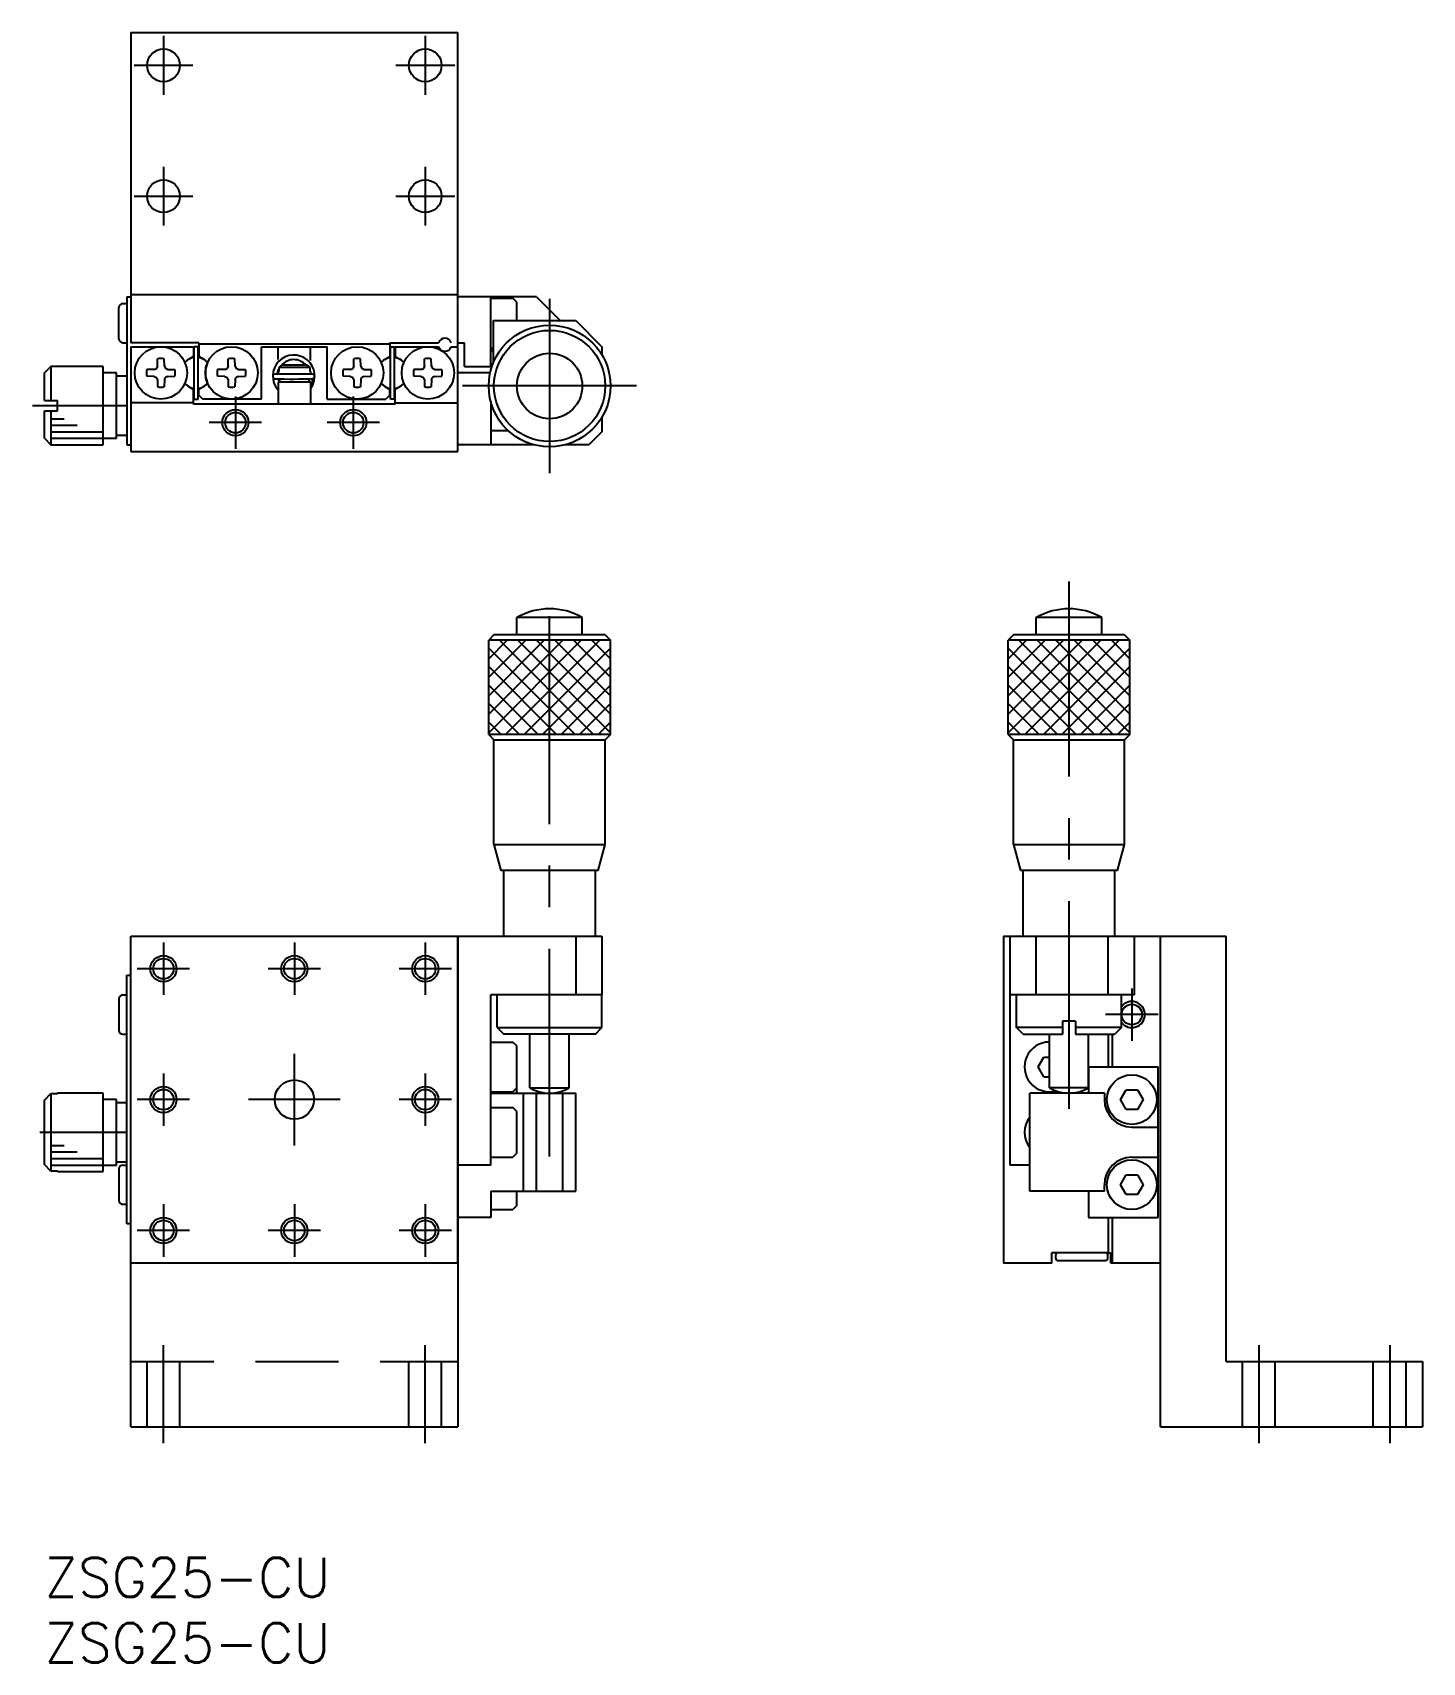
# Model space of a CAD drawing. Extents: x -1 to 105, y -8 to 117.
import ezdxf

# ---------------------------------------------------------------- set-up
doc = ezdxf.new("R2010")
doc.units = 0
doc.header["$LTSCALE"] = 0.5
doc.linetypes.add('CENTER', pattern=[50.8, 31.75, -6.35, 6.35, -6.35])
doc.linetypes.add('DASHED', pattern=[19.05, 12.7, -6.35])
for name, color, linetype in [('MSM_CENTER', 1, 'CENTER'), ('MSM_CONTINUOUS', 7, 'CONTINUOUS'), ('MSM_DASHED', 4, 'DASHED'), ('MSM_NARROW', 5, 'CONTINUOUS'), ('MSM_PART_NUMBER', 7, 'CONTINUOUS')]:
    doc.layers.add(name, color=color, linetype=linetype)
doc.styles.get("Standard").update_dxf_attribs({"font": 'txt.shx', "height": 3, "bigfont": 'bigfont.shx'})

# ---------------------------------------------------------------- blocks, each defined once
blk = doc.blocks.new('*U6')
at = {"layer": 'MSM_PART_NUMBER'}
blk.add_text('ZSG25-CU', height=3, dxfattribs=at).set_placement((0, -3))
blk = doc.blocks.new('*U7')
at = {"layer": 'MSM_PART_NUMBER'}
blk.add_text('ZSG25-CU', height=3, dxfattribs=at).set_placement((0, -8))

msp = doc.modelspace()

# ---------------------------------------------------------------- linework, layer by layer
at = {"layer": 'MSM_CENTER'}
for p, q in [((9.100004, 116.275065), (9.100004, 111.775063)), ((29.100004, 116.275065), (29.100004, 111.775063)), ((6.850003, 114.025064), (11.350005, 114.025064)), ((26.850003, 114.025064), (31.350005, 114.025064)), ((9.100004, 106.275066), (9.100004, 101.775064)), ((29.100004, 106.275066), (29.100004, 101.775064)), ((6.850003, 104.025065), (11.350005, 104.025065)), ((26.850003, 104.025065), (31.350005, 104.025065)), ((38.600006, 96.175069), (38.600006, 82.875061)), ((14.600001, 88.725064), (14.600001, 84.725064)), ((23.600001, 88.725064), (23.600001, 84.725064)), ((45.25001, 89.525065), (31.950002, 89.525065)), ((-0.9, 88.025064), (6.3, 88.025064)), ((16.600001, 86.725064), (12.600001, 86.725064)), ((25.600001, 86.725064), (21.600001, 86.725064)), ((38.600001, 30.656902), (38.600001, 74.593001)), ((78.282196, 34.291002), (78.282196, 74.593001)), ((9.100001, 47.000002), (9.100001, 43.000002)), ((19.100001, 47.000002), (19.100001, 43.000002)), ((29.100001, 47.000002), (29.100001, 43.000002)), ((11.100001, 45.000002), (7.100001, 45.000002)), ((21.100001, 45.000002), (17.100001, 45.000002)), ((31.100001, 45.000002), (27.100001, 45.000002)), ((83.082195, 43.500001), (83.082195, 39.500001)), ((85.082195, 41.500001), (81.082195, 41.500001)), ((19.100001, 31.500002), (19.100001, 38.500002)), ((9.100001, 37.000002), (9.100001, 33.000002)), ((29.100001, 37.000002), (29.100001, 33.000002)), ((11.100001, 35.000002), (7.100001, 35.000002)), ((22.600001, 35.000002), (15.600001, 35.000002)), ((31.100001, 35.000002), (27.100001, 35.000002)), ((-0.35, 32.500003), (6.3, 32.500003)), ((9.100001, 27.000001), (9.100001, 23.000001)), ((19.100001, 27.000001), (19.100001, 23.000001)), ((29.100001, 27.000001), (29.100001, 23.000001)), ((11.100001, 25.000001), (7.100001, 25.000001)), ((21.100001, 25.000001), (17.100001, 25.000001)), ((31.100001, 25.000001), (27.100001, 25.000001)), ((9.100003, 8.75), (9.100003, 16.25)), ((29.100003, 8.75), (29.100003, 16.25)), ((92.782195, 16.25), (92.782195, 8.75)), ((102.782195, 16.25), (102.782195, 8.75))]:
    msp.add_line(p, q, dxfattribs=at)
at = {"layer": 'MSM_CONTINUOUS'}
for p, q in [((6.600001, 116.525063), (31.600002, 116.525063)), ((6.600001, 116.525063), (6.600001, 92.825064)), ((31.600002, 96.525064), (31.600002, 116.525063)), ((6.3, 96.325064), (6.3, 85.025064)), ((6.3, 96.325064), (6.600001, 96.325064)), ((6.600001, 96.525064), (31.600002, 96.525064)), ((31.600001, 84.525064), (31.600001, 96.525064)), ((37.600006, 96.325065), (31.600001, 96.325065)), ((34.100001, 91.025065), (34.100001, 96.325065)), ((34.100001, 96.225065), (35.8, 96.225065)), ((36.100001, 95.925064), (35.8, 96.225065)), ((36.100001, 94.525065), (36.100001, 95.925064)), ((37.600006, 96.325065), (39.400006, 94.525065)), ((5.7, 93.125064), (5.7, 95.525064)), ((6, 95.825064), (6.3, 95.825064)), ((34.300006, 94.525065), (40.600007, 94.525065)), ((34.300006, 94.525065), (34.300006, 91.294962)), ((40.600007, 94.525065), (42.600007, 92.525065)), ((6, 92.825064), (6.3, 92.825064)), ((11.799998, 92.825064), (6.600001, 92.825064)), ((6.600001, 92.525062), (6.600001, 84.525064)), ((6.600001, 92.525062), (11.399999, 92.525062)), ((11.399999, 92.525062), (11.399999, 91.78898)), ((11.449998, 88.525064), (11.449998, 92.525064)), ((11.749998, 92.525064), (11.449998, 92.525064)), ((11.749998, 88.525064), (11.749998, 92.525064)), ((11.799998, 92.825064), (11.799998, 91.791408)), ((26.400002, 92.725064), (11.799998, 92.725064)), ((16.600001, 92.525064), (21.600001, 92.525064)), ((16.600001, 88.525064), (16.600001, 92.525062)), ((17.830001, 92.525064), (17.830001, 91.539851)), ((20.330001, 91.470831), (20.330001, 92.525064)), ((21.600001, 88.525064), (21.600001, 92.525062)), ((26.400002, 92.825064), (30.123032, 92.825064)), ((26.400002, 92.825064), (26.400002, 91.791408)), ((26.450001, 92.525064), (26.750001, 92.525064)), ((26.450001, 88.525064), (26.450001, 92.525064)), ((26.750001, 88.525064), (26.750001, 92.525064)), ((26.800001, 92.525062), (30.123032, 92.525062)), ((26.800001, 92.525062), (26.800001, 91.78898)), ((31.07697, 92.525062), (31.600001, 92.525062)), ((31.600001, 92.825065), (32.100001, 92.825065)), ((32.100001, 91.025065), (32.100001, 92.825065)), ((34.100001, 92.425064), (34.300006, 92.425064)), ((34.100001, 92.225065), (34.300006, 92.225065)), ((42.600007, 92.525065), (42.600007, 91.896252)), ((0.5, 91.025064), (0, 90.525064)), ((0.5, 91.025064), (0.5, 88.425064)), ((4.5, 91.025064), (0.5, 91.025064)), ((4.5, 85.025064), (4.5, 91.025064)), ((8.630091, 91.026322), (8.558819, 90.866243)), ((8.630091, 91.026322), (8.639998, 91.593895)), ((9.169905, 91.026322), (9.159998, 91.593895)), ((9.169905, 91.026322), (9.241177, 90.866243)), ((11.399999, 91.78898), (11.002691, 91.559592)), ((12.197305, 91.559592), (11.799998, 91.78898)), ((14.030094, 91.026322), (13.958822, 90.866243)), ((14.030094, 91.026322), (14.040001, 91.593895)), ((14.569908, 91.026322), (14.560001, 91.593895)), ((14.569908, 91.026322), (14.64118, 90.866243)), ((18.110052, 91.125064), (17.900001, 90.925064)), ((20.300001, 90.925064), (17.900001, 90.925064)), ((17.900001, 90.925064), (17.900001, 90.625064)), ((20.089951, 91.125064), (18.110052, 91.125064)), ((20.300001, 90.925064), (20.089951, 91.125064)), ((20.300001, 90.625064), (20.300001, 90.925064)), ((23.630094, 91.026322), (23.558822, 90.866243)), ((23.630094, 91.026322), (23.640001, 91.593895)), ((24.169908, 91.026322), (24.160001, 91.593895)), ((24.169908, 91.026322), (24.24118, 90.866243)), ((26.002697, 91.559592), (26.400005, 91.78898)), ((26.800004, 91.78898), (27.197311, 91.559592)), ((29.030094, 91.026322), (28.958822, 90.866243)), ((29.030094, 91.026322), (29.040001, 91.593895)), ((29.569908, 91.026322), (29.560001, 91.593895)), ((29.569908, 91.026322), (29.64118, 90.866243)), ((32.100001, 91.025065), (34.198582, 91.025065)), ((0, 88.425064), (0, 90.525064)), ((5.5, 90.525064), (4.5, 90.525064)), ((5.5, 85.525064), (5.5, 90.525064)), ((6.3, 90.275064), (5.5, 90.275064)), ((8.39874, 90.794971), (7.831167, 90.785064)), ((8.39874, 90.255157), (7.831167, 90.265064)), ((8.39874, 90.794971), (8.558819, 90.866243)), ((8.39874, 90.255157), (8.558819, 90.183885)), ((8.630091, 90.023805), (8.558819, 90.183885)), ((8.630091, 90.023805), (8.639998, 89.456233)), ((9.169905, 90.023805), (9.159998, 89.456233)), ((9.169905, 90.023805), (9.241177, 90.183885)), ((9.401257, 90.794971), (9.241177, 90.866243)), ((9.401257, 90.255157), (9.241177, 90.183885)), ((9.401257, 90.794971), (9.968829, 90.785064)), ((9.401257, 90.255157), (9.968829, 90.265064)), ((13.798743, 90.794971), (13.23117, 90.785064)), ((13.798743, 90.255157), (13.23117, 90.265064)), ((13.798743, 90.794971), (13.958822, 90.866243)), ((13.798743, 90.255157), (13.958822, 90.183885)), ((14.030094, 90.023805), (13.958822, 90.183885)), ((14.030094, 90.023805), (14.040001, 89.456233)), ((14.569908, 90.023805), (14.560001, 89.456233)), ((14.569908, 90.023805), (14.64118, 90.183885)), ((14.80126, 90.794971), (14.64118, 90.866243)), ((14.80126, 90.255157), (14.64118, 90.183885)), ((14.80126, 90.794971), (15.368832, 90.785064)), ((14.80126, 90.255157), (15.368832, 90.265064)), ((17.466497, 90.329237), (17.45363, 90.224431)), ((17.45363, 90.224431), (17.503334, 90.131102)), ((17.536734, 90.407519), (17.466497, 90.329237)), ((17.503334, 90.131102), (17.594924, 90.083056)), ((17.63589, 90.43546), (17.536734, 90.407519)), ((17.739569, 90.441329), (17.63589, 90.43546)), ((20.440512, 90.426683), (17.660857, 90.426683)), ((17.849838, 90.444899), (17.739569, 90.441329)), ((17.809861, 90.443764), (17.846039, 90.62343)), ((17.849872, 90.561357), (17.82618, 90.541622)), ((17.846039, 90.62343), (17.899767, 90.777418)), ((17.850001, 90.625064), (17.850001, 90.425064)), ((17.900001, 90.625064), (17.850001, 90.625064)), ((20.350001, 90.425064), (17.850001, 90.425064)), ((17.850001, 90.425064), (17.85713, 90.417935)), ((18.088031, 90.063094), (17.850001, 89.825064)), ((17.850001, 89.825064), (17.850001, 88.125064)), ((20.350001, 89.825064), (17.850001, 89.825064)), ((17.887222, 90.70479), (17.873863, 90.710956)), ((17.945299, 89.920484), (17.879587, 90.067121)), ((17.900001, 90.697164), (17.887222, 90.70479)), ((17.899731, 90.747735), (17.887446, 90.74744)), ((17.893286, 90.761779), (17.900001, 90.755064)), ((17.960846, 89.935917), (17.946923, 90.065685)), ((20.350001, 89.825064), (20.110273, 90.064792)), ((20.350001, 90.625064), (20.300001, 90.625064)), ((20.346163, 90.421225), (20.350001, 90.425064)), ((20.350001, 90.425064), (20.350001, 90.625064)), ((20.350001, 88.125064), (20.350001, 89.825064)), ((20.430249, 90.438029), (20.350236, 90.441776)), ((20.553446, 90.413653), (20.430249, 90.438029)), ((20.445333, 90.062502), (20.4392, 90.075546)), ((20.458463, 90.031778), (20.445333, 90.062502)), ((20.470042, 90.000446), (20.458463, 90.031778)), ((20.480044, 89.968582), (20.470042, 90.000446)), ((20.488443, 89.936265), (20.480044, 89.968582)), ((20.49522, 89.903575), (20.488443, 89.936265)), ((20.489872, 89.638343), (20.496336, 89.671096)), ((20.500357, 89.870591), (20.49522, 89.903575)), ((20.496336, 89.671096), (20.501156, 89.704126)), ((20.503843, 89.837396), (20.500357, 89.870591)), ((20.501156, 89.704126), (20.504323, 89.737353)), ((20.505668, 89.804069), (20.503843, 89.837396)), ((20.504323, 89.737353), (20.505828, 89.770694)), ((20.505828, 89.770694), (20.505668, 89.804069)), ((20.530553, 90.089625), (20.613563, 90.148504)), ((20.626999, 90.344486), (20.553446, 90.413653)), ((20.613563, 90.148504), (20.650331, 90.24531)), ((20.650331, 90.24531), (20.626999, 90.344486)), ((23.398743, 90.794971), (22.83117, 90.785064)), ((23.398743, 90.255157), (22.83117, 90.265064)), ((23.398743, 90.794971), (23.558822, 90.866243)), ((23.398743, 90.255157), (23.558822, 90.183885)), ((23.630094, 90.023805), (23.558822, 90.183885)), ((23.630094, 90.023805), (23.640001, 89.456233)), ((24.169908, 90.023805), (24.160001, 89.456233)), ((24.169908, 90.023805), (24.24118, 90.183885)), ((24.40126, 90.794971), (24.24118, 90.866243)), ((24.40126, 90.255157), (24.24118, 90.183885)), ((24.40126, 90.794971), (24.968832, 90.785064)), ((24.40126, 90.255157), (24.968832, 90.265064)), ((28.798743, 90.794971), (28.23117, 90.785064)), ((28.798743, 90.255157), (28.23117, 90.265064)), ((28.798743, 90.794971), (28.958822, 90.866243)), ((28.798743, 90.255157), (28.958822, 90.183885)), ((29.030094, 90.023805), (28.958822, 90.183885)), ((29.030094, 90.023805), (29.040001, 89.456233)), ((29.569908, 90.023805), (29.560001, 89.456233)), ((29.569908, 90.023805), (29.64118, 90.183885)), ((29.80126, 90.794971), (29.64118, 90.866243)), ((29.80126, 90.255157), (29.64118, 90.183885)), ((29.80126, 90.794971), (30.368832, 90.785064)), ((29.80126, 90.255157), (30.368832, 90.265064)), ((34.058802, 90.525065), (31.600001, 90.525065)), ((0, 88.425064), (1, 88.425064)), ((1, 87.625064), (1, 88.425064)), ((11.00269, 89.490534), (11.399999, 89.261147)), ((11.399999, 88.125064), (11.399999, 89.261147)), ((11.449998, 88.525064), (11.749998, 88.525064)), ((12.197307, 89.490534), (11.799998, 89.261147)), ((11.799998, 88.825064), (11.799998, 89.261147)), ((11.799998, 88.825064), (12.099998, 88.525064)), ((16.600001, 88.525064), (12.099998, 88.525064)), ((20.356771, 89.43984), (20.350001, 89.443252)), ((20.394939, 89.421279), (20.350043, 89.432586)), ((20.363145, 89.436732), (20.356771, 89.43984)), ((20.3691, 89.433939), (20.363145, 89.436732)), ((20.374612, 89.431472), (20.3691, 89.433939)), ((20.37966, 89.42934), (20.374612, 89.431472)), ((20.384225, 89.427552), (20.37966, 89.42934)), ((20.388289, 89.426113), (20.384225, 89.427552)), ((20.391837, 89.425031), (20.388289, 89.426113)), ((20.394089, 89.424469), (20.391837, 89.425031)), ((20.396055, 89.424099), (20.394089, 89.424469)), ((20.397731, 89.423922), (20.396055, 89.424099)), ((20.399114, 89.423939), (20.397731, 89.423922)), ((20.400201, 89.424149), (20.399114, 89.423939)), ((20.40099, 89.424552), (20.400201, 89.424149)), ((20.401478, 89.425146), (20.40099, 89.424552)), ((20.401389, 89.424987), (20.417746, 89.452108)), ((20.401666, 89.425932), (20.401478, 89.425146)), ((20.417746, 89.452108), (20.4336, 89.481536)), ((20.4336, 89.481536), (20.447964, 89.51171)), ((20.447964, 89.51171), (20.460802, 89.542554)), ((20.460802, 89.542554), (20.472084, 89.573993)), ((20.472084, 89.573993), (20.481782, 89.605949)), ((20.481782, 89.605949), (20.489872, 89.638343)), ((21.600001, 88.525064), (26.100002, 88.525064)), ((26.002696, 89.490534), (26.400005, 89.261147)), ((26.400002, 88.825064), (26.100002, 88.525064)), ((26.400002, 88.825064), (26.400002, 89.261147)), ((26.750001, 88.525064), (26.450001, 88.525064)), ((26.800001, 88.125064), (26.800001, 89.261147)), ((27.197313, 89.490534), (26.800004, 89.261147)), ((0, 85.525064), (0, 87.625064)), ((0, 87.625064), (1, 87.625064)), ((0.5, 87.625064), (0.5, 85.025064)), ((11.399999, 88.225064), (6.600001, 88.225064)), ((26.800001, 88.125064), (11.399999, 88.125064)), ((26.800001, 88.225064), (31.599998, 88.225064)), ((34.100006, 88.353512), (34.100006, 85.025065)), ((34.100006, 86.125064), (35.427857, 86.125064)), ((42.600007, 86.025065), (41.600007, 85.025065)), ((42.600007, 87.153878), (42.600007, 86.025065)), ((0, 85.525064), (0.5, 85.025064)), ((0.5, 85.025064), (4.5, 85.025064)), ((4.5, 85.525064), (5.5, 85.525064)), ((5.5, 85.775064), (6.3, 85.775064)), ((6.3, 85.025064), (6.600001, 85.025064)), ((37.428453, 85.025065), (31.600001, 85.025065)), ((41.600007, 85.025065), (39.77156, 85.025065)), ((6.600001, 84.525064), (31.600001, 84.525064)), ((41.100002, 71.83), (36.100001, 71.83)), ((36.100001, 70.500001), (36.100001, 71.83)), ((41.100002, 70.500001), (41.100002, 71.83)), ((80.782197, 71.83), (75.782196, 71.83)), ((75.782196, 70.500001), (75.782196, 71.83)), ((80.782197, 70.500001), (80.782197, 71.83)), ((34.350001, 70.500001), (33.950001, 70.100002)), ((33.950001, 62.9), (33.950001, 70.100002)), ((43.250002, 70.100002), (33.950001, 70.100002)), ((42.850001, 70.500001), (34.350001, 70.500001)), ((42.850001, 70.500001), (43.250002, 70.100002)), ((43.250002, 62.9), (43.250002, 70.100002)), ((74.032196, 70.500001), (73.632196, 70.100002)), ((82.932197, 70.100002), (73.632196, 70.100002)), ((73.632196, 62.9), (73.632196, 70.100002)), ((82.532196, 70.500001), (74.032196, 70.500001)), ((82.532196, 70.500001), (82.932197, 70.100002)), ((82.932197, 62.9), (82.932197, 70.100002)), ((43.250002, 62.9), (33.950001, 62.9)), ((33.950001, 62.9), (34.350001, 62.500002)), ((34.350001, 54.5), (34.350001, 62.500002)), ((34.350001, 62.500002), (42.850001, 62.500002)), ((43.250002, 62.9), (42.850001, 62.500002)), ((42.850001, 54.5), (42.850001, 62.500002)), ((82.932197, 62.9), (73.632196, 62.9)), ((73.632196, 62.9), (74.032196, 62.500002)), ((74.032196, 62.500002), (82.532196, 62.500002)), ((74.032196, 54.5), (74.032196, 62.500002)), ((82.932197, 62.9), (82.532196, 62.500002)), ((82.532196, 54.5), (82.532196, 62.500002)), ((34.350001, 54.5), (42.850001, 54.5)), ((34.350001, 54.5), (34.886, 52.5)), ((42.314, 52.5), (42.850001, 54.5)), ((74.032196, 54.5), (82.532196, 54.5)), ((74.032196, 54.5), (74.568195, 52.5)), ((81.996195, 52.5), (82.532196, 54.5)), ((42.314, 52.5), (34.886, 52.5)), ((35.100002, 47.500001), (35.100002, 52.5)), ((42.1, 47.500001), (42.1, 52.5)), ((81.996195, 52.5), (74.568195, 52.5)), ((74.782197, 47.500001), (74.782197, 52.5)), ((81.782195, 47.500001), (81.782195, 52.5)), ((6.6, 22.500001), (6.6, 47.500001)), ((6.6, 47.500001), (42.600002, 47.500001)), ((6.600003, 10), (6.600003, 47.500001)), ((31.599999, 47.500001), (31.599999, 10)), ((31.600002, 22.500001), (31.600002, 47.500001)), ((40.600002, 47.500001), (40.600002, 43.000001)), ((42.600002, 47.500001), (42.600002, 43.000001)), ((73.282195, 47.500001), (73.282195, 22.500001)), ((73.282195, 47.500001), (90.282195, 47.500001)), ((73.782196, 30.000001), (73.782196, 47.500001)), ((75.782196, 43.000001), (75.782196, 47.500001)), ((81.282196, 43.000001), (81.282196, 47.500001)), ((83.282196, 43.000001), (83.282196, 47.500001)), ((85.282195, 10), (85.282195, 47.500001)), ((90.282195, 14.999999), (90.282195, 47.500001)), ((6.3, 25.500001), (6.3, 44.500001)), ((6.3, 44.500001), (6.6, 44.500001)), ((5.7, 42.700001), (5.7, 40.300001)), ((6, 43.000001), (6.3, 43.000001)), ((34.100001, 30.000001), (34.100001, 43.000001)), ((42.600002, 43.000001), (34.100001, 43.000001)), ((34.600002, 40.500001), (34.600002, 43.000001)), ((42.600001, 40.500001), (42.600001, 43.000001)), ((83.282196, 43.000001), (73.782196, 43.000001)), ((74.282197, 40.500001), (74.282197, 43.000001)), ((82.282196, 40.500001), (82.282196, 43.000001)), ((6, 40.000001), (6.3, 40.000001)), ((34.600002, 40.500001), (42.600001, 40.500001)), ((34.600002, 40.500001), (35.100002, 40.000001)), ((42.100001, 40.000001), (35.100002, 40.000001)), ((37.100002, 35.902001), (37.100002, 40.000001)), ((40.100001, 35.902001), (40.100001, 40.000001)), ((42.100001, 40.000001), (42.600001, 40.500001)), ((77.782196, 40.500001), (74.282197, 40.500001)), ((74.782197, 40.000001), (74.282197, 40.500001)), ((74.782197, 40.000001), (77.782196, 40.000001)), ((76.782197, 35.902001), (76.782197, 40.000001)), ((78.782196, 41.000001), (77.782196, 41.000001)), ((77.782196, 41.000001), (77.782196, 40.000001)), ((78.782196, 41.000001), (78.782196, 40.000001)), ((82.282196, 40.500001), (78.782196, 40.500001)), ((78.782196, 40.000001), (81.782196, 40.000001)), ((79.782196, 35.902001), (79.782196, 40.000001)), ((81.282193, 40.000001), (81.282193, 37.500001)), ((81.582195, 40.000001), (81.582195, 37.500001)), ((82.282196, 40.500001), (81.782196, 40.000001)), ((34.100001, 39.400002), (35.8, 39.400002)), ((36.100001, 39.100001), (35.8, 39.400002)), ((36.100001, 35.5), (36.100001, 39.100001)), ((75.916169, 37.500001), (76.349183, 38.250001)), ((76.349183, 36.750001), (75.916169, 37.500001)), ((76.349183, 38.250001), (76.782197, 38.250001)), ((79.782195, 37.500001), (85.082195, 37.500001)), ((79.782195, 37.500001), (79.782195, 35.5)), ((85.082195, 26.000001), (85.082195, 37.500001)), ((76.349183, 36.750001), (76.782197, 36.750001)), ((0, 34.967796), (0.5, 35.473217)), ((0, 30.032211), (0, 34.967796)), ((0.5, 35.473217), (0.5, 29.52679)), ((0.5, 35.473217), (1, 35.473217)), ((1, 35.473217), (1, 35.500003)), ((4.5, 35.500003), (1, 35.500003)), ((4.5, 29.500003), (4.5, 35.500003)), ((5.5, 35.000003), (4.5, 35.000003)), ((5.5, 30.000003), (5.5, 35.000003)), ((34.100001, 35.600001), (35.8, 35.600001)), ((34.100002, 35.5), (40.600007, 35.5)), ((36.100001, 35.900002), (35.8, 35.600001)), ((36.600007, 27.994343), (36.600007, 35.5)), ((37.100002, 35.902001), (40.100001, 35.902001)), ((37.600007, 27.994343), (37.600007, 35.5)), ((39.600007, 27.994343), (39.600007, 35.5)), ((40.600007, 27.994343), (40.600007, 35.5)), ((80.982195, 35.5), (75.282195, 35.5)), ((75.282195, 28.000002), (75.282195, 35.5)), ((79.782196, 35.902001), (76.782197, 35.902001)), ((79.282196, 35.5), (79.282196, 35.671573)), ((80.982195, 35.5), (80.982195, 35.000001)), ((82.216169, 35.000001), (82.649183, 35.750001)), ((82.649183, 34.250001), (82.216169, 35.000001)), ((82.649183, 35.750001), (83.515208, 35.750001)), ((83.515208, 35.750001), (83.948221, 35.000001)), ((83.948221, 35.000001), (83.515208, 34.250001)), ((6.3, 34.750003), (5.5, 34.750003)), ((34.100001, 34.400002), (35.8, 34.400002)), ((36.100001, 34.100001), (35.8, 34.400002)), ((36.100001, 30.900002), (36.100001, 34.100001)), ((83.515208, 34.250001), (82.649183, 34.250001)), ((83.082195, 32.900001), (85.082195, 32.900001)), ((0.5, 29.52679), (0, 30.032211)), ((4.5, 30.000003), (5.5, 30.000003)), ((5.5, 30.250003), (6.3, 30.250003)), ((6, 30.000001), (6.3, 30.000001)), ((34.100001, 30.000001), (31.600002, 30.000001)), ((34.100001, 30.600001), (35.8, 30.600001)), ((36.100001, 30.900002), (35.8, 30.600001)), ((75.282195, 30.000001), (73.782196, 30.000001)), ((83.082195, 30.600001), (85.082195, 30.600001)), ((1, 29.52679), (0.5, 29.52679)), ((1, 29.500003), (1, 29.52679)), ((1, 29.500003), (4.5, 29.500003)), ((5.7, 29.700001), (5.7, 27.300001)), ((82.216169, 28.500001), (82.649183, 29.250001)), ((82.649183, 29.250001), (83.515208, 29.250001)), ((83.515208, 29.250001), (83.948221, 28.500001)), ((34.100002, 27.994343), (40.600007, 27.994343)), ((34.100002, 27.994343), (34.100002, 25.994342)), ((36.100001, 26.900002), (36.100001, 27.994343)), ((80.982195, 28.000002), (75.282195, 28.000002)), ((79.782195, 28.000002), (79.782195, 26.000001)), ((80.982195, 28.000002), (80.982195, 28.500001)), ((82.649183, 27.750001), (82.216169, 28.500001)), ((83.515208, 27.750001), (82.649183, 27.750001)), ((83.948221, 28.500001), (83.515208, 27.750001)), ((6, 27.000001), (6.3, 27.000001)), ((34.100001, 26.600001), (35.8, 26.600001)), ((36.100001, 26.900002), (35.8, 26.600001)), ((6.6, 25.500001), (6.3, 25.500001)), ((34.100002, 25.994342), (31.600002, 25.994342)), ((79.782195, 26.000001), (85.082195, 26.000001)), ((81.282193, 26.000001), (81.282193, 23.300001)), ((81.582195, 26.000001), (81.582195, 22.500001)), ((31.600002, 22.500001), (6.6, 22.500001)), ((76.982195, 22.500001), (73.282195, 22.500001)), ((81.282193, 23.300001), (76.982195, 23.300001)), ((76.982195, 22.500001), (76.982195, 23.300001)), ((77.255566, 23.100001), (77.255566, 22.900001)), ((77.455566, 22.700001), (81.055566, 22.700001)), ((81.255566, 22.900001), (81.255566, 23.100001)), ((81.282193, 23.300003), (81.482195, 23.300003)), ((81.482195, 22.500001), (81.482195, 23.300003)), ((85.282195, 22.500001), (81.482195, 22.500001)), ((90.282195, 14.999999), (105.282195, 14.999999)), ((105.282195, 14.999999), (105.282195, 10)), ((6.600003, 10), (31.599999, 10)), ((85.282195, 10), (105.282195, 10))]:
    msp.add_line(p, q, dxfattribs=at)
for centre, radius in [((9.100004, 114.025064), 1.250001), ((29.100004, 114.025064), 1.250001), ((9.100004, 104.025065), 1.250001), ((29.100004, 104.025065), 1.250001), ((38.600006, 89.525065), 4.650004), ((38.600006, 89.525065), 4.250004), ((8.899998, 90.525064), 2), ((14.300001, 90.525064), 2), ((23.900001, 90.525064), 2), ((29.300001, 90.525064), 2), ((38.600006, 89.525065), 2.5), ((14.600001, 86.725064), 0.7835), ((23.600001, 86.725064), 0.7835), ((9.100001, 45.000002), 0.7835), ((19.100001, 45.000002), 0.7835), ((29.100001, 45.000002), 0.7835), ((83.082195, 41.500001), 0.7835), ((19.100001, 35.000002), 1.5), ((83.082195, 35.000001), 1.9), ((9.100001, 35.000002), 0.7835), ((29.100001, 35.000002), 0.7835), ((83.082195, 28.500001), 1.9), ((9.100001, 25.000001), 0.7835), ((19.100001, 25.000001), 0.7835), ((29.100001, 25.000001), 0.7835)]:
    msp.add_circle(centre, radius, dxfattribs=at)
for centre, radius, start, end in [((6, 95.525064), 0.3, 90, 180), ((6, 93.125064), 0.3, 180, 270), ((30.600001, 92.675064), 0.5, 17.457603, 162.542397), ((30.600001, 92.675064), 0.5, 197.457839, 342.542161), ((8.899998, 90.525064), 1.1, 76.327982, 103.672018), ((11.691499, 90.433563), 1.32, 121.454716, 136.867233), ((11.599998, 90.525064), 1.1906, 97.237751, 137.071654), ((11.599998, 90.525064), 1.1906, 42.928346, 82.762249), ((11.508498, 90.433563), 1.32, 43.132767, 58.545284), ((14.299998, 90.525064), 2, 148.211506, 211.788494), ((14.300001, 90.525064), 1.1, 76.327982, 103.672018), ((19.050643, 90.291299), 1.6, 324.30149473, 221.37485264), ((19.050643, 90.291299), 1.25, 41.8368663, 138.1631337), ((23.900001, 90.525064), 1.1, 76.327982, 103.672018), ((26.691505, 90.433563), 1.32, 121.454716, 136.867233), ((26.600004, 90.525064), 1.1906, 97.237751, 137.071654), ((26.600004, 90.525064), 1.1906, 42.928346, 82.762249), ((26.508504, 90.433563), 1.32, 43.132767, 58.545284), ((29.300001, 90.525064), 1.1, 76.327982, 103.672018), ((8.899998, 90.525064), 1.1, 166.327982, 193.672018), ((8.899998, 90.525064), 1.1, 346.327982, 13.672018), ((11.691497, 90.616563), 1.32, 223.131397, 238.545284), ((11.599998, 90.525064), 1.1906, 222.928346, 262.762249), ((11.599998, 90.525064), 1.1906, 277.237751, 317.071654), ((11.508499, 90.616563), 1.32, 301.454716, 316.867195), ((14.300001, 90.525064), 1.1, 166.327982, 193.672018), ((14.300001, 90.525064), 1.1, 346.327982, 13.672018), ((18.981553, 126.367606), 36.311036, 267.81148381, 272.44493507), ((23.900001, 90.525064), 1.1, 166.327982, 193.672018), ((23.900001, 90.525064), 1.1, 346.327982, 13.672018), ((26.691503, 90.616563), 1.32, 223.132805, 238.545284), ((26.600004, 90.525064), 1.1906, 222.928346, 262.762249), ((26.600004, 90.525064), 1.1906, 277.237751, 317.071654), ((26.508505, 90.616563), 1.32, 301.454716, 316.868603), ((29.300001, 90.525064), 1.1, 166.327982, 193.672018), ((29.300001, 90.525064), 1.1, 346.327982, 13.672018), ((8.899998, 90.525064), 1.1, 256.327982, 283.672018), ((14.300001, 90.525064), 1.1, 256.327982, 283.672018), ((23.900001, 90.525064), 1.1, 256.327982, 283.672018), ((29.300001, 90.525064), 1.1, 256.327982, 283.672018), ((38.600001, 67.5), 5.000001, 59.999, 120.001), ((78.282196, 67.5), 5.000001, 59.999, 120.001), ((6, 42.700001), 0.3, 90, 180), ((6, 40.300001), 0.3, 180, 270), ((76.782195, 37.500001), 1.9, 89.99994, 285.487084), ((38.600001, 38.500001), 3.000001, 239.999, 300.001), ((78.282196, 38.500001), 3.000001, 239.999, 300.001), ((83.082195, 35.000001), 2.1, 180, 270), ((76.782195, 32.500001), 1.9, 142.136354, 217.863646), ((6, 29.700001), 0.3, 90, 180), ((83.082195, 28.500001), 2.1, 90, 180), ((6, 27.300001), 0.3, 180, 270), ((77.455566, 23.100001), 0.2, 90, 180), ((77.455566, 22.900001), 0.2, 180, 270), ((81.055566, 23.100001), 0.2, 0, 90), ((81.055566, 22.900001), 0.2, 270, 0)]:
    msp.add_arc(centre, radius, start, end, dxfattribs=at)
at = {"layer": 'MSM_DASHED'}
for p, q in [((6.600003, 15), (31.599999, 15)), ((7.850003, 10), (7.850003, 15)), ((10.350003, 10), (10.350003, 15)), ((27.850003, 10), (27.850003, 15)), ((30.350003, 10), (30.350003, 15)), ((91.532195, 9.999999), (91.532195, 14.999999)), ((94.032195, 9.999999), (94.032195, 14.999999)), ((101.532195, 9.999999), (101.532195, 14.999999)), ((104.032195, 9.999999), (104.032195, 14.999999))]:
    msp.add_line(p, q, dxfattribs=at)
at = {"layer": 'MSM_NARROW'}
for p, q in [((0.5, 87.025064), (1.5, 87.025064)), ((0.5, 86.525064), (2.5, 86.525064)), ((0.5, 86.025064), (4.5, 86.025064)), ((0.5, 85.525064), (4.5, 85.525064)), ((33.950001, 63.029001), (41.021002, 70.100002)), ((33.950001, 64.443001), (39.607002, 70.100002)), ((33.950001, 65.857002), (38.192001, 70.100002)), ((33.950001, 67.272002), (36.778001, 70.100002)), ((33.950001, 68.686002), (35.364001, 70.100002)), ((34.764001, 70.100002), (41.964, 62.9)), ((35.235002, 62.9), (42.435002, 70.100002)), ((36.179001, 70.100002), (43.250002, 63.029001)), ((37.593001, 70.100002), (43.250002, 64.443001)), ((39.007001, 70.100002), (43.250002, 65.857002)), ((40.421002, 70.100002), (43.250002, 67.272002)), ((41.835002, 70.100002), (43.250002, 68.686002)), ((73.632196, 63.029001), (80.703197, 70.100002)), ((73.632196, 64.443001), (79.289197, 70.100002)), ((73.632196, 65.857002), (77.874196, 70.100002)), ((73.632196, 67.272002), (76.460196, 70.100002)), ((73.632196, 68.686002), (75.046196, 70.100002)), ((74.446196, 70.100002), (81.646195, 62.9)), ((74.917197, 62.9), (82.117197, 70.100002)), ((75.861196, 70.100002), (82.932197, 63.029001)), ((77.275196, 70.100002), (82.932197, 64.443001)), ((78.689196, 70.100002), (82.932197, 65.857002)), ((80.103197, 70.100002), (82.932197, 67.272002)), ((81.517197, 70.100002), (82.932197, 68.686002)), ((33.950001, 69.501), (40.55, 62.9)), ((36.649002, 62.9), (43.250002, 69.501)), ((73.632196, 69.501), (80.232195, 62.9)), ((76.331197, 62.9), (82.932197, 69.501)), ((33.950001, 68.086002), (39.136002, 62.9)), ((38.063, 62.9), (43.250002, 68.086002)), ((73.632196, 68.086002), (78.818197, 62.9)), ((77.745195, 62.9), (82.932197, 68.086002)), ((33.950001, 66.672002), (37.722002, 62.9)), ((39.478001, 62.9), (43.250002, 66.672002)), ((73.632196, 66.672002), (77.404197, 62.9)), ((79.160196, 62.9), (82.932197, 66.672002)), ((33.950001, 65.258002), (36.308002, 62.9)), ((40.892001, 62.9), (43.250002, 65.258002)), ((73.632196, 65.258002), (75.990197, 62.9)), ((80.574196, 62.9), (82.932197, 65.258002)), ((33.950001, 63.844001), (34.893002, 62.9)), ((42.306001, 62.9), (43.250002, 63.844001)), ((73.632196, 63.844001), (74.575197, 62.9)), ((81.988196, 62.9), (82.932197, 63.844001)), ((0.5, 31.500003), (1.5, 31.500003)), ((0.5, 31.000003), (2.5, 31.000003)), ((0.5, 30.500003), (4.5, 30.500003)), ((0.5, 30.000003), (4.5, 30.000003))]:
    msp.add_line(p, q, dxfattribs=at)
for centre in [(14.600001, 86.725064), (23.600001, 86.725064), (9.100001, 45.000002), (19.100001, 45.000002), (29.100001, 45.000002), (9.100001, 35.000002), (29.100001, 35.000002), (9.100001, 25.000001), (19.100001, 25.000001), (29.100001, 25.000001)]:
    msp.add_circle(centre, 1, dxfattribs=at)
msp.add_arc((83.082195, 41.500001), 1, 216.72804731, 143.27195269, dxfattribs=at)

# ---------------------------------------------------------------- block references
at = {"layer": 'MSM_CONTINUOUS'}
for name in ['*U6', '*U7']:
    msp.add_blockref(name, (0, 0), dxfattribs=at)

doc.saveas('drawing.dxf')
